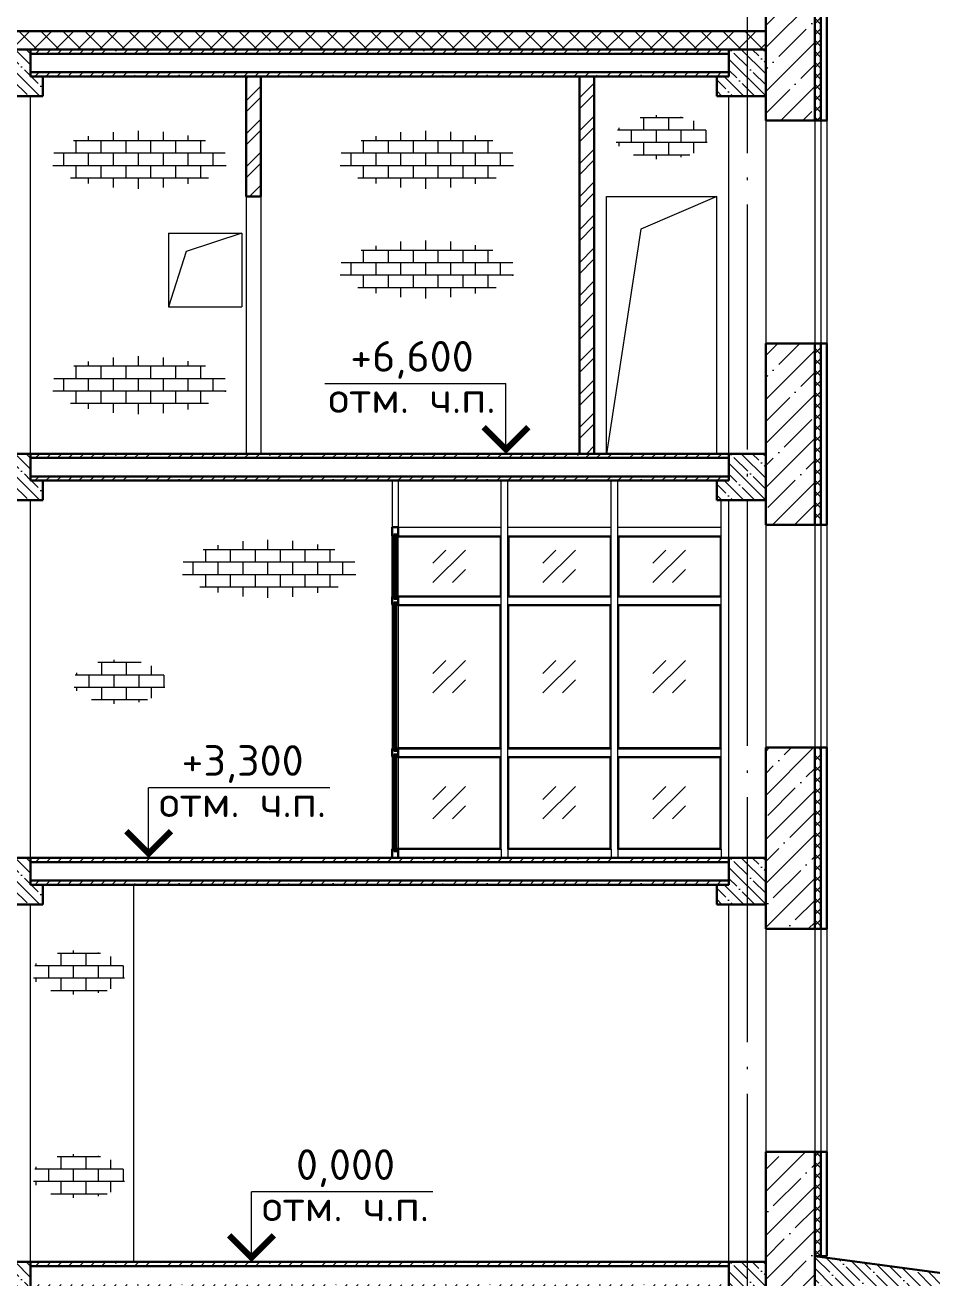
# Model space of a CAD drawing. Extents: x -965262 to 1142518, y -357520 to 71675.
# Drawn here: x -275711 to -268309, y -171652 to -161421 of the extents above; entities that cross this region are included whole.
import ezdxf

# ---------------------------------------------------------------- set-up
doc = ezdxf.new("R2010")
doc.units = 0
doc.header["$LTSCALE"] = 10
doc.linetypes.add('DOTE', pattern=[2.42, 2, -0.2, 0.02, -0.2])
doc.layers.get('0').update_dxf_attribs({"linetype": 'CONTINUOUS', "lineweight": 30})
doc.layers.add('DOTE', color=7, linetype='DOTE', lineweight=9)
doc.styles.add('GOST 2.304', font='isocpeur.ttf', dxfattribs={"width": 0.75, "height": 250})
pattern_1 = [(135, (-294396.03, -168521.29), (-89.80256, -89.80256), []), (135, (-294396.03, -168431.49), (-89.80256, -89.80256), [158.75, -31.75, 0, -31.75])]
pattern_2 = [(135, (-294396.03, -171821.29), (-89.80256, -89.80256), []), (135, (-294396.03, -171731.49), (-89.80256, -89.80256), [158.75, -31.75, 0, -31.75])]
pattern_3 = [(135, (-294396.03, -175121.29), (-89.80256, -89.80256), []), (135, (-294396.03, -175031.49), (-89.80256, -89.80256), [158.75, -31.75, 0, -31.75])]
pattern_4 = [(135, (-294396.03, -178421.29), (-89.80256, -89.80256), []), (135, (-294396.03, -178331.49), (-89.80256, -89.80256), [158.75, -31.75, 0, -31.75])]
pattern_5 = [(45, (-294396.03, -168521.3), (-134.7038, 134.7038), []), (45, (-294306.23, -168521.3), (-134.7038, 134.7038), [])]

msp = doc.modelspace()

# ---------------------------------------------------------------- hatches: boundary and pattern name
at = {"lineweight": 15}
h = msp.add_hatch(dxfattribs=at)
h.set_pattern_fill('ANSI35', color=256, scale=40)
h.set_pattern_definition([(45, (-269469.9, -160691.19), (-179.605, 179.605), []), (45, (-269290.3, -160691.19), (-179.605, 179.605), [317.5, -63.5, 0, -63.5])])
h.paths.add_polyline_path([(-269666, -160721.3), (-269266, -160721.3, 0.2655644)])
h.paths.add_polyline_path([(-269266, -160721.3), (-269666, -160721.3), (-269666, -162201.3), (-269266, -162201.3)])
h.paths.add_polyline_path([(-269266, -164021.3), (-269666, -164021.3), (-269666, -165501.3), (-269266, -165501.3)])
h.paths.add_polyline_path([(-269266, -167321.3), (-269666, -167321.3), (-269666, -168801.3), (-269266, -168801.3)])
h.paths.add_polyline_path([(-269266, -170621.3), (-269666, -170621.3), (-269666, -173521.3), (-269266, -173521.3)])
h = msp.add_hatch(dxfattribs=at)
h.set_pattern_fill('ANSI37', color=256, scale=20)
h.set_pattern_definition([(45, (-269243.985, -171445.895), (-44.90128, 44.90128), []), (135, (-269243.985, -171445.895), (-44.90128, -44.90128), [])])
h.paths.add_polyline_path([(-269216, -171424.2), (-269266, -171424.2), (-269266, -171474.2), (-269216, -171474.2)])
h.paths.add_polyline_path([(-269216, -160721.3), (-269266, -160721.3), (-269266, -162201.3), (-269216, -162201.3)])
h.paths.add_polyline_path([(-269216, -164021.3), (-269266, -164021.3), (-269266, -165501.3), (-269216, -165501.3)])
h.paths.add_polyline_path([(-269216, -167321.3), (-269266, -167321.3), (-269266, -168801.3), (-269216, -168801.3)])
h.paths.add_polyline_path([(-269216, -170621.3), (-269266, -170621.3), (-269266, -171424.2), (-269216, -171424.2)])
h = msp.add_hatch(dxfattribs=at)
h.set_pattern_fill('ANSI37', color=256, scale=40, style=0)
h.set_pattern_definition([(45, (-294396.03, -168521.29), (-89.80256, 89.80256), []), (135, (-294396.03, -168521.29), (-89.80256, -89.80256), [])])
h.paths.add_polyline_path([(-275966, -161471.3), (-281966, -161471.3), (-281966, -161621.3), (-275966, -161621.3), (-273999, -161621.3), (-273999, -161471.3)])
h.paths.add_polyline_path([(-269666, -161621.3), (-269666, -161471.3), (-273922.2, -161471.3), (-273922.2, -161621.3)])
h.paths.add_polyline_path([(-273999, -161621.3), (-273922.2, -161621.3), (-273922.2, -161471.3), (-273999, -161471.3)])
h = msp.add_hatch(dxfattribs=at)
h.set_pattern_fill('ANSI35', color=256, scale=20, angle=90)
h.set_pattern_definition(pattern_1)
h.paths.add_polyline_path([(-275816, -162001.3), (-275816, -161621.3), (-275966, -161621.3), (-275966, -161841.3), (-276066, -161841.3), (-276066, -162001.3)])
h.paths.add_polyline_path([(-275816, -162001.3), (-275566, -162001.3), (-275566, -161841.3), (-275666, -161841.3), (-275666, -161621.3), (-275816, -161621.3)])
h = msp.add_hatch(dxfattribs=at)
h.set_pattern_fill('ANSI35', color=256, scale=20)
h.set_pattern_definition([(45, (-288396.03, -158621.29), (-89.8026, 89.8026), []), (45, (-288306.23, -158621.29), (-89.8026, 89.8026), [158.75, -31.75, 0, -31.75])])
h.paths.add_polyline_path([(-269966, -161621.3), (-275666, -161621.3), (-275666, -161656.3), (-269966, -161656.3)])
h.paths.add_polyline_path([(-269966, -161806.3), (-275666, -161806.3), (-275666, -161841.3), (-269966, -161841.3)])
h = msp.add_hatch(dxfattribs=at)
h.set_pattern_fill('ANSI35', color=256, scale=20, angle=90)
h.set_pattern_definition(pattern_1)
h.paths.add_polyline_path([(-269816, -161621.3), (-269666, -161621.3), (-269666, -162001.3), (-269816, -162001.3)])
h.paths.add_polyline_path([(-270066, -161841.3), (-269966, -161841.3), (-269966, -161621.3), (-269816, -161621.3), (-269816, -162001.3), (-270066, -162001.3)])
h = msp.add_hatch(dxfattribs=at)
h.set_pattern_fill('ANSI32', color=1, scale=20)
h.set_pattern_definition(pattern_5)
h.paths.add_polyline_path([(-273906, -162821.3), (-273786, -162821.3), (-273786, -161841.3), (-273906, -161841.3)])
h = msp.add_hatch(dxfattribs=at)
h.set_pattern_fill('ANSI32', color=1, scale=20)
h.set_pattern_definition(pattern_5)
h.paths.add_polyline_path([(-271186, -164921.3), (-271066, -164921.3), (-271066, -161841.3), (-271186, -161841.3)])
h = msp.add_hatch(dxfattribs=at)
h.set_pattern_fill('AR-B816', color=1, scale=0.5)
h.set_pattern_definition([(0, (-271269.79, -160651.6), (0, 101.6), []), (90, (-271269.79, -160651.6), (-101.6, 101.6), [101.6, -101.6])])
edge = h.paths.add_edge_path()
edge.add_ellipse((-270515.1, -162335.8), major_axis=(-381.5, 0), ratio=0.473687, start_angle=0, end_angle=360)
h = msp.add_hatch(dxfattribs=at)
h.set_pattern_fill('AR-B816', color=1, scale=0.5)
h.set_pattern_definition([(0, (-260155.27, -159315.6), (0, 101.6), []), (90, (-260155.27, -159315.6), (-101.6, 101.6), [101.6, -101.6])])
edge = h.paths.add_edge_path()
edge.add_ellipse((-274776.9, -162521.1), major_axis=(720.5, 0), ratio=0.3284225, start_angle=0, end_angle=360)
h = msp.add_hatch(dxfattribs=at)
h.set_pattern_fill('AR-B816', color=1, scale=0.5)
h.set_pattern_definition([(0, (-257809.6, -159315.6), (0, 101.6), []), (90, (-257809.6, -159315.6), (-101.6, 101.6), [101.6, -101.6])])
edge = h.paths.add_edge_path()
edge.add_ellipse((-272431.2, -162521.1), major_axis=(720.5, 0), ratio=0.3284225, start_angle=0, end_angle=360)
h = msp.add_hatch(dxfattribs=at)
h.set_pattern_fill('AR-B816', color=1, scale=0.5)
h.set_pattern_definition([(0, (-257809.6, -160210.61), (0, 101.6), []), (90, (-257809.6, -160210.61), (-101.6, 101.6), [101.6, -101.6])])
edge = h.paths.add_edge_path()
edge.add_ellipse((-272431.2, -163416.2), major_axis=(720.5, 0), ratio=0.3284225, start_angle=0, end_angle=360)
h = msp.add_hatch(dxfattribs=at)
h.set_pattern_fill('AR-B816', color=1, scale=0.5)
h.set_pattern_definition([(0, (-260155.27, -161156.87), (0, 101.6), []), (90, (-260155.27, -161156.87), (-101.6, 101.6), [101.6, -101.6])])
edge = h.paths.add_edge_path()
edge.add_ellipse((-274776.9, -164362.4), major_axis=(720.5, 0), ratio=0.3284225, start_angle=0, end_angle=360)
h = msp.add_hatch(dxfattribs=at)
h.set_pattern_fill('ANSI35', color=256, scale=20, angle=90)
h.set_pattern_definition(pattern_2)
h.paths.add_polyline_path([(-275816, -164921.3), (-275966, -164921.3), (-275966, -165141.3), (-276066, -165141.3), (-276066, -165301.3), (-275816, -165301.3)])
h.paths.add_polyline_path([(-275566, -165141.3), (-275666, -165141.3), (-275666, -164921.3), (-275816, -164921.3), (-275816, -165301.3), (-275566, -165301.3)])
h = msp.add_hatch(dxfattribs=at)
h.set_pattern_fill('ANSI35', color=256, scale=20)
h.set_pattern_definition([(45, (-288396.03, -161921.29), (-89.8026, 89.8026), []), (45, (-288306.23, -161921.29), (-89.8026, 89.8026), [158.75, -31.75, 0, -31.75])])
h.paths.add_polyline_path([(-269966, -164921.3), (-275666, -164921.3), (-275666, -164956.3), (-269966, -164956.3)])
h.paths.add_polyline_path([(-269966, -165106.3), (-275666, -165106.3), (-275666, -165141.3), (-269966, -165141.3)])
h = msp.add_hatch(dxfattribs=at)
h.set_pattern_fill('ANSI35', color=256, scale=20, angle=90)
h.set_pattern_definition(pattern_2)
h.paths.add_polyline_path([(-269816, -164921.3), (-269666, -164921.3), (-269666, -165301.3), (-269816, -165301.3)])
h.paths.add_polyline_path([(-270066, -165141.3), (-269966, -165141.3), (-269966, -164921.3), (-269816, -164921.3), (-269816, -165301.3), (-270066, -165301.3)])
h = msp.add_hatch(dxfattribs=at)
h.set_pattern_fill('AR-B816', color=1, scale=0.5)
h.set_pattern_definition([(0, (-259098.03, -162655.39), (0, 101.6), []), (90, (-259098.03, -162655.39), (-101.6, 101.6), [101.6, -101.6])])
edge = h.paths.add_edge_path()
edge.add_ellipse((-273719.6, -165860.9), major_axis=(720.5, 0), ratio=0.3284225, start_angle=0, end_angle=360)
h = msp.add_hatch(dxfattribs=at)
h.set_pattern_fill('AR-B816', color=1, scale=0.5)
h.set_pattern_definition([(0, (-275694.68, -165100.83), (0, 101.6), []), (90, (-275694.68, -165100.83), (-101.6, 101.6), [101.6, -101.6])])
edge = h.paths.add_edge_path()
edge.add_ellipse((-274940, -166785), major_axis=(-381.5, 0), ratio=0.473687, start_angle=0, end_angle=360)
h = msp.add_hatch(dxfattribs=at)
h.set_pattern_fill('ANSI35', color=256, scale=20, angle=90)
h.set_pattern_definition(pattern_3)
h.paths.add_polyline_path([(-275816, -168221.3), (-275966, -168221.3), (-275966, -168441.3), (-276066, -168441.3), (-276066, -168601.3), (-275816, -168601.3)])
h.paths.add_polyline_path([(-275566, -168441.3), (-275666, -168441.3), (-275666, -168221.3), (-275816, -168221.3), (-275816, -168601.3), (-275566, -168601.3)])
h = msp.add_hatch(dxfattribs=at)
h.set_pattern_fill('ANSI35', color=256, scale=20)
h.set_pattern_definition([(45, (-288396.03, -165221.29), (-89.8026, 89.8026), []), (45, (-288306.23, -165221.29), (-89.8026, 89.8026), [158.75, -31.75, 0, -31.75])])
h.paths.add_polyline_path([(-269966, -168221.3), (-275666, -168221.3), (-275666, -168256.3), (-269966, -168256.3)])
h.paths.add_polyline_path([(-269966, -168406.3), (-275666, -168406.3), (-275666, -168441.3), (-269966, -168441.3)])
h = msp.add_hatch(dxfattribs=at)
h.set_pattern_fill('ANSI35', color=256, scale=20, angle=90)
h.set_pattern_definition(pattern_3)
h.paths.add_polyline_path([(-269816, -168221.3), (-269666, -168221.3), (-269666, -168601.3), (-269816, -168601.3)])
h.paths.add_polyline_path([(-270066, -168441.3), (-269966, -168441.3), (-269966, -168221.3), (-269816, -168221.3), (-269816, -168601.3), (-270066, -168601.3)])
h = msp.add_hatch(dxfattribs=at)
h.set_pattern_fill('AR-B816', color=1, scale=0.5)
h.set_pattern_definition([(0, (-276025.81, -167474.62), (0, 101.6), []), (90, (-276025.81, -167474.62), (-101.6, 101.6), [101.6, -101.6])])
edge = h.paths.add_edge_path()
edge.add_ellipse((-275271.2, -169158.8), major_axis=(-381.5, 0), ratio=0.473687, start_angle=0, end_angle=360)
h = msp.add_hatch(dxfattribs=at)
h.set_pattern_fill('AR-B816', color=1, scale=0.5)
h.set_pattern_definition([(0, (-276025.81, -169135.05), (0, 101.6), []), (90, (-276025.81, -169135.05), (-101.6, 101.6), [101.6, -101.6])])
edge = h.paths.add_edge_path()
edge.add_ellipse((-275271.2, -170819.2), major_axis=(-381.5, 0), ratio=0.473687, start_angle=0, end_angle=360)
h = msp.add_hatch(dxfattribs=at)
h.set_pattern_fill('ANSI35', color=256, scale=20, angle=90)
h.set_pattern_definition(pattern_4)
h.paths.add_polyline_path([(-275816, -171521.3), (-275966, -171521.3), (-275966, -171741.3), (-276066, -171741.3), (-276066, -171901.3), (-275816, -171901.3)])
h.paths.add_polyline_path([(-275566, -171741.3), (-275666, -171741.3), (-275666, -171521.3), (-275816, -171521.3), (-275816, -171901.3), (-275566, -171901.3)])
h = msp.add_hatch(dxfattribs=at)
h.set_pattern_fill('ANSI35', color=256, scale=20)
h.set_pattern_definition([(45, (-288396.03, -168521.29), (-89.8026, 89.8026), []), (45, (-288306.23, -168521.29), (-89.8026, 89.8026), [158.75, -31.75, 0, -31.75])])
h.paths.add_polyline_path([(-269966, -171521.3), (-275666, -171521.3), (-275666, -171556.3), (-269966, -171556.3)])
h.paths.add_polyline_path([(-269966, -171706.3), (-275666, -171706.3), (-275666, -171741.3), (-269966, -171741.3)])
h = msp.add_hatch(dxfattribs=at)
h.set_pattern_fill('ANSI35', color=256, scale=20, angle=90)
h.set_pattern_definition(pattern_4)
h.paths.add_polyline_path([(-269816, -171521.3), (-269666, -171521.3), (-269666, -171901.3), (-269816, -171901.3)])
h.paths.add_polyline_path([(-270066, -171741.3), (-269966, -171741.3), (-269966, -171521.3), (-269816, -171521.3), (-269816, -171901.3), (-270066, -171901.3)])
h = msp.add_hatch(dxfattribs=at)
h.set_pattern_fill('ANSI35', color=256, scale=20, angle=90, style=0)
h.set_pattern_definition([(135, (-339032.66, -366364.93), (-89.80256, -89.80256), []), (135, (-339032.66, -366275.13), (-89.80256, -89.80256), [158.75, -31.75, 0, -31.75])])
h.paths.add_polyline_path([(-268165.9, -171721.3), (-268165.9, -171621.3), (-269266, -171474.2), (-269266, -171721.3)])

# ---------------------------------------------------------------- linework, layer by layer
for p, q in [((-269666, -162201.3, -3259.8), (-269666, -160721.3, -3259.8)), ((-269266, -162201.3, -3259.8), (-269266, -160721.3, -3259.8)), ((-269216, -162201.3, -3259.8), (-269216, -160721.3, -3259.8)), ((-269166, -162201.3, -3259.8), (-269166, -160721.3, -3259.8)), ((-275966, -161471.3, -3259.8), (-269666, -161471.3, -3259.8)), ((-275966, -161621.3, -3259.8), (-269666, -161621.3, -3259.8)), ((-275666, -161841.3, -3259.8), (-275666, -161621.3, -3259.8)), ((-269966, -161841.3, -3259.8), (-269966, -161621.3, -3259.8)), ((-275666, -161656.3, -3259.8), (-269966, -161656.3, -3259.8)), ((-275666, -161806.3, -3259.8), (-269966, -161806.3, -3259.8)), ((-275666, -161841.3, -3259.8), (-269966, -161841.3, -3259.8)), ((-275566, -162001.3, -3259.8), (-275566, -161841.3, -3259.8)), ((-270066, -162001.3, -3259.8), (-270066, -161841.3, -3259.8)), ((-276066, -162001.3, -3259.8), (-275566, -162001.3, -3259.8)), ((-269666, -162001.3, -3259.8), (-270066, -162001.3, -3259.8)), ((-269666, -162201.3, -3259.8), (-269166, -162201.3, -3259.8)), ((-269666, -164021.3, -3259.8), (-269166, -164021.3, -3259.8)), ((-269666, -165501.3, -3259.8), (-269666, -164021.3, -3259.8)), ((-269266, -165501.3, -3259.8), (-269266, -164021.3, -3259.8)), ((-269216, -165501.3, -3259.8), (-269216, -164021.3, -3259.8)), ((-269166, -165501.3, -3259.8), (-269166, -164021.3, -3259.8)), ((-275966, -164921.3, -3259.8), (-275666, -164921.3, -3259.8)), ((-275666, -164921.3, -3259.8), (-275666, -164921.3, -3259.8)), ((-275666, -165141.3, -3259.8), (-275666, -164921.3, -3259.8)), ((-275666, -164921.3, -3259.8), (-269966, -164921.3, -3259.8)), ((-275666, -164956.3, -3259.8), (-269966, -164956.3, -3259.8)), ((-269966, -164921.3, -3259.8), (-269666, -164921.3, -3259.8)), ((-269966, -165141.3, -3259.8), (-269966, -164921.3, -3259.8)), ((-275666, -165106.3, -3259.8), (-269966, -165106.3, -3259.8)), ((-275666, -165141.3, -3259.8), (-269966, -165141.3, -3259.8)), ((-275566, -165301.3, -3259.8), (-275566, -165141.3, -3259.8)), ((-270066, -165301.3, -3259.8), (-270066, -165141.3, -3259.8)), ((-276066, -165301.3, -3259.8), (-275566, -165301.3, -3259.8)), ((-269666, -165301.3, -3259.8), (-270066, -165301.3, -3259.8)), ((-269666, -165501.3, -3259.8), (-269166, -165501.3, -3259.8)), ((-269666, -167321.3, -3259.8), (-269166, -167321.3, -3259.8)), ((-269666, -168801.3, -3259.8), (-269666, -167321.3, -3259.8)), ((-269266, -168801.3, -3259.8), (-269266, -167321.3, -3259.8)), ((-269216, -168801.3, -3259.8), (-269216, -167321.3, -3259.8)), ((-269166, -168801.3, -3259.8), (-269166, -167321.3, -3259.8)), ((-275966, -168221.3, -3259.8), (-275666, -168221.3, -3259.8)), ((-275666, -168441.3, -3259.8), (-275666, -168221.3, -3259.8)), ((-275666, -168221.3, -3259.8), (-269966, -168221.3, -3259.8)), ((-275666, -168256.3, -3259.8), (-269966, -168256.3, -3259.8)), ((-269966, -168221.3, -3259.8), (-269666, -168221.3, -3259.8)), ((-269966, -168441.3, -3259.8), (-269966, -168221.3, -3259.8)), ((-275666, -168406.3, -3259.8), (-269966, -168406.3, -3259.8)), ((-275666, -168441.3, -3259.8), (-269966, -168441.3, -3259.8)), ((-275666, -168441.3, -3259.8), (-275566, -168441.3, -3259.8)), ((-275566, -168601.3, -3259.8), (-275566, -168441.3, -3259.8)), ((-270066, -168601.3, -3259.8), (-270066, -168441.3, -3259.8)), ((-276066, -168601.3, -3259.8), (-275566, -168601.3, -3259.8)), ((-269666, -168601.3, -3259.8), (-270066, -168601.3, -3259.8)), ((-269666, -168801.3, -3259.8), (-269166, -168801.3, -3259.8)), ((-269666, -170621.3, -3259.8), (-269166, -170621.3, -3259.8)), ((-269666, -173521.3, -3259.8), (-269666, -170621.3, -3259.8)), ((-269266, -173521.3, -3259.8), (-269266, -170621.3, -3259.8)), ((-269216, -171474.2, -3259.8), (-269216, -170621.3, -3259.8)), ((-269166, -171474.2, -3259.8), (-269166, -170621.3, -3259.8)), ((-275666, -171521.3, -3259.8), (-269966, -171521.3, -3259.8)), ((-275666, -171741.3, -3259.8), (-275666, -171521.3, -3259.8)), ((-275666, -171556.3, -3259.8), (-269966, -171556.3, -3259.8)), ((-269966, -171521.3, -3259.8), (-269666, -171521.3, -3259.8)), ((-269966, -171741.3, -3259.8), (-269966, -171521.3, -3259.8)), ((-269266, -171474.2, -3259.8), (-269166, -171474.2, -3259.8))]:
    msp.add_line(p, q)
at = {"color": 1, "ltscale": 100, "extrusion": (0, -1, 0)}
for p, q in [((-273906, -161841.3, -4711.1), (-273906, -162821.3, -4711.1)), ((-273786, -161841.3, -4711.1), (-273786, -162821.3, -4711.1)), ((-271186, -161841.3, -4711.1), (-271186, -164921.3, -4711.1)), ((-271066, -161841.3, -4711.1), (-271066, -164921.3, -4711.1))]:
    msp.add_line(p, q, dxfattribs=at)
at = {"color": 1}
for p, q in [((-273906, -161841.3, -4711.1), (-273786, -161841.3, -4711.1)), ((-271186, -161841.3, -4711.1), (-271066, -161841.3, -4711.1)), ((-273906, -162821.3, -4711.1), (-273786, -162821.3, -4711.1)), ((-271186, -164921.3, -4711.1), (-271066, -164921.3, -4711.1))]:
    msp.add_line(p, q, dxfattribs=at)
at = {"lineweight": 15}
for p, q in [((-275666, -164921.3, -3259.8), (-275666, -162001.3, -3259.8)), ((-269966, -164921.3, -3259.8), (-269966, -162001.3, -3259.8)), ((-269666, -162201.3, -3259.8), (-269666, -164021.3, -3259.8)), ((-269266, -162201.3, -3259.8), (-269266, -164021.3, -3259.8)), ((-269216, -162201.3, -3259.8), (-269216, -164021.3, -3259.8)), ((-269166, -162201.3, -3259.8), (-269166, -164021.3, -3259.8)), ((-271785.8, -164921.3, -3259.8), (-271785.8, -164349.5, -3259.8)), ((-275666, -168221.3, -3259.8), (-275666, -165301.3, -3259.8)), ((-269966, -168221.3, -3259.8), (-269966, -165301.3, -3259.8)), ((-269666, -165501.3, -3259.8), (-269666, -167321.3, -3259.8)), ((-269266, -165501.3, -3259.8), (-269266, -167321.3, -3259.8)), ((-269216, -165501.3, -3259.8), (-269216, -167321.3, -3259.8)), ((-269166, -165501.3, -3259.8), (-269166, -167321.3, -3259.8)), ((-274703, -168221.3, -3259.8), (-274703, -167649.5, -3259.8)), ((-275666, -171521.3, -3259.8), (-275666, -168601.3, -3259.8)), ((-269966, -171521.3, -3259.8), (-269966, -168601.3, -3259.8)), ((-269666, -168801.3, -3259.8), (-269666, -170621.3, -3259.8)), ((-269266, -168801.3, -3259.8), (-269266, -170621.3, -3259.8)), ((-269216, -168801.3, -3259.8), (-269216, -170621.3, -3259.8)), ((-269166, -168801.3, -3259.8), (-269166, -170621.3, -3259.8)), ((-273862.8, -171521.3, -3259.8), (-273862.8, -170949.5, -3259.8))]:
    msp.add_line(p, q, dxfattribs=at)
at = {"color": 1, "lineweight": 15}
for p, q in [((-273906, -162821.3, -4711.1), (-273906, -164921.3, -4711.1)), ((-273786, -162821.3, -4711.1), (-273786, -164921.3, -4711.1)), ((-270966, -164921.3, -3259.8), (-270966, -162821.3, -3259.8)), ((-270966, -162821.3, -3259.8), (-270066, -162821.3, -3259.8)), ((-270066, -162821.3, -3259.8), (-270684, -163088.4, -4711.1)), ((-270066, -164921.3, -3259.8), (-270066, -162821.3, -3259.8)), ((-274541, -163121.3, -4711.1), (-273941, -163121.3, -4711.1)), ((-274541, -163121.3, -4711.1), (-274541, -163721.3, -4711.1)), ((-273941, -163121.3, -4711.1), (-274396, -163271, -3259.8)), ((-273941, -163121.3, -4711.1), (-273941, -163721.3, -4711.1)), ((-270684, -163088.4, -4711.1), (-270966, -164921.3, -4711.1)), ((-274396, -163271, -3259.8), (-274541, -163721.3, -4711.1)), ((-274541, -163721.3, -4711.1), (-273941, -163721.3, -4711.1)), ((-273906, -164921.3, -3259.8), (-273786, -164921.3, -3259.8))]:
    msp.add_line(p, q, dxfattribs=at)
at = {"lineweight": 15, "ltscale": 0.3}
for p, q in [((-273265.6, -164349.5, -3259.8), (-271785.8, -164349.5, -3259.8)), ((-273223.1, -167649.5, -3259.8), (-274703, -167649.5, -3259.8)), ((-272383, -170949.5, -3259.8), (-273862.8, -170949.5, -3259.8))]:
    msp.add_line(p, q, dxfattribs=at)
at = {"color": 3, "lineweight": 15}
for p, q in [((-272716, -165141.3, -3259.8), (-272716, -165521.3, -3259.8)), ((-272716, -165141.3, -3259.8), (-272666, -165141.3, -3259.8)), ((-272666, -165141.3, -3259.8), (-272666, -165521.3, -3259.8)), ((-271833.4, -165141.3, -3259.8), (-271762, -165141.3, -3259.8)), ((-271824.7, -165592.6, -3259.8), (-271824.7, -165141.3, -3259.8)), ((-271770.7, -165592.6, -3259.8), (-271770.7, -165141.3, -3259.8)), ((-270935.4, -165141.3, -3259.8), (-270864, -165141.3, -3259.8)), ((-270926.7, -165592.6, -3259.8), (-270926.7, -165141.3, -3259.8)), ((-270872.7, -168141.3, -3259.7), (-270872.7, -165141.3, -3259.8)), ((-270037.4, -165301.3, -3259.8), (-269966, -165301.3, -3259.8)), ((-270028.7, -165592.6, -3259.8), (-270028.7, -165301.3, -3259.8)), ((-269966, -168221.3, -3259.8), (-269966, -165301.3, -3259.8)), ((-272666, -165521.3, -3259.8), (-271824.7, -165521.3, -3259.8)), ((-271770.7, -165521.3, -3259.8), (-270926.7, -165521.3, -3259.8)), ((-270872.7, -165521.3, -3259.8), (-270028.7, -165521.3, -3259.8)), ((-272716, -166090, -3259.8), (-272716, -165592.6, -3259.8)), ((-272666, -166090, -3259.8), (-272666, -165592.6, -3259.8)), ((-272666, -165592.6, -3259.8), (-271824.7, -165592.6, -3259.8)), ((-272666, -165601.3, -3259.8), (-271833.4, -165601.3, -3259.8)), ((-271833.4, -165601.3, -3259.8), (-271824.7, -165592.6, -3259.8)), ((-271833.4, -165601.3, -3259.8), (-271833.4, -166081.3, -3259.8)), ((-271824.7, -168150, -3259.8), (-271824.7, -165592.6, -3259.8)), ((-271770.7, -168150, -3259.8), (-271770.7, -165592.6, -3259.8)), ((-271762, -165601.3, -3259.8), (-271770.7, -165592.6, -3259.8)), ((-271770.7, -165592.6, -3259.8), (-270926.7, -165592.6, -3259.8)), ((-271762, -165601.3, -3259.8), (-271762, -166081.3, -3259.8)), ((-271762, -166081.3, -3259.7), (-271762, -165601.3, -3259.8)), ((-271762, -165601.3, -3259.8), (-270935.4, -165601.3, -3259.8)), ((-270935.4, -165601.3, -3259.8), (-270926.7, -165592.6, -3259.8)), ((-270935.4, -165601.3, -3259.8), (-270935.4, -166081.3, -3259.8)), ((-270926.7, -168150, -3259.8), (-270926.7, -165592.6, -3259.8)), ((-270872.7, -168150, -3259.8), (-270872.7, -165592.6, -3259.8)), ((-270864, -165601.3, -3259.8), (-270872.7, -165592.6, -3259.8)), ((-270872.7, -165592.6, -3259.8), (-270028.7, -165592.6, -3259.8)), ((-270864, -165601.3, -3259.8), (-270864, -166081.3, -3259.8)), ((-270864, -165601.3, -3259.8), (-270037.4, -165601.3, -3259.8)), ((-270037.4, -165601.3, -3259.8), (-270028.7, -165592.6, -3259.8)), ((-270037.4, -165601.3, -3259.8), (-270037.4, -166081.3, -3259.8)), ((-270028.7, -168150, -3259.8), (-270028.7, -165592.6, -3259.8)), ((-272382.3, -165973.9, -3259.8), (-272117.1, -165708.7, -3259.8)), ((-272382.3, -165814.8, -3259.8), (-272276.2, -165708.7, -3259.8)), ((-271484.3, -165973.9, -3259.8), (-271219.1, -165708.7, -3259.8)), ((-271484.3, -165814.8, -3259.8), (-271378.2, -165708.7, -3259.8)), ((-270586.3, -165973.9, -3259.8), (-270321.1, -165708.7, -3259.8)), ((-270586.3, -165814.8, -3259.8), (-270480.2, -165708.7, -3259.8)), ((-272223.2, -165973.9, -3259.8), (-272117.1, -165867.8, -3259.8)), ((-271325.2, -165973.9, -3259.8), (-271219.1, -165867.8, -3259.8)), ((-270427.2, -165973.9, -3259.8), (-270321.1, -165867.8, -3259.8)), ((-272666, -166081.3, -3259.8), (-271833.4, -166081.3, -3259.8)), ((-272666, -166090, -3259.8), (-271824.7, -166090, -3259.8)), ((-271833.4, -166081.3, -3259.8), (-271824.7, -166090, -3259.8)), ((-271762, -166081.3, -3259.8), (-271770.7, -166090, -3259.8)), ((-271770.7, -166090, -3259.8), (-270926.7, -166090, -3259.8)), ((-271762, -166081.3, -3259.8), (-270935.4, -166081.3, -3259.8)), ((-270935.4, -166081.3, -3259.8), (-270926.7, -166090, -3259.8)), ((-270864, -166081.3, -3259.8), (-270872.7, -166090, -3259.8)), ((-270872.7, -166090, -3259.8), (-270028.7, -166090, -3259.8)), ((-270864, -166081.3, -3259.8), (-270037.4, -166081.3, -3259.8)), ((-270037.4, -166081.3, -3259.8), (-270028.7, -166090, -3259.8)), ((-272716, -166152.6, -3259.8), (-272716, -167330, -3259.8)), ((-272666, -166152.6, -3259.8), (-272666, -167330, -3259.8)), ((-272666, -166152.6, -3259.8), (-271824.7, -166152.6, -3259.8)), ((-272666, -166161.3, -3259.8), (-271833.4, -166161.3, -3259.8)), ((-271833.4, -166161.3, -3259.8), (-271824.7, -166152.6, -3259.8)), ((-271833.4, -167321.3, -3259.8), (-271833.4, -166161.3, -3259.8)), ((-271762, -166161.3, -3259.8), (-271770.7, -166152.6, -3259.8)), ((-271770.7, -166152.6, -3259.8), (-270926.7, -166152.6, -3259.8)), ((-271762, -167321.3, -3259.8), (-271762, -166161.3, -3259.8)), ((-271762, -167321.3, -3259.7), (-271762, -166161.3, -3259.7)), ((-271762, -166161.3, -3259.8), (-270935.4, -166161.3, -3259.8)), ((-270935.4, -166161.3, -3259.8), (-270926.7, -166152.6, -3259.8)), ((-270935.4, -167321.3, -3259.8), (-270935.4, -166161.3, -3259.8)), ((-270864, -166161.3, -3259.8), (-270872.7, -166152.6, -3259.8)), ((-270872.7, -166152.6, -3259.8), (-270028.7, -166152.6, -3259.8)), ((-270864, -167321.3, -3259.8), (-270864, -166161.3, -3259.8)), ((-270864, -166161.3, -3259.8), (-270037.4, -166161.3, -3259.8)), ((-270037.4, -166161.3, -3259.8), (-270028.7, -166152.6, -3259.8)), ((-270037.4, -167321.3, -3259.8), (-270037.4, -166161.3, -3259.8)), ((-272382.3, -166873.9, -3259.8), (-272117.1, -166608.7, -3259.8)), ((-272382.3, -166714.8, -3259.8), (-272276.2, -166608.7, -3259.8)), ((-271484.3, -166873.9, -3259.8), (-271219.1, -166608.7, -3259.8)), ((-271484.3, -166714.8, -3259.8), (-271378.2, -166608.7, -3259.8)), ((-270586.3, -166873.9, -3259.8), (-270321.1, -166608.7, -3259.8)), ((-270586.3, -166714.8, -3259.8), (-270480.2, -166608.7, -3259.8)), ((-272223.2, -166873.9, -3259.8), (-272117.1, -166767.8, -3259.8)), ((-271325.2, -166873.9, -3259.8), (-271219.1, -166767.8, -3259.8)), ((-270427.2, -166873.9, -3259.8), (-270321.1, -166767.8, -3259.8)), ((-272666, -167321.3, -3259.8), (-271833.4, -167321.3, -3259.8)), ((-272666, -167330, -3259.8), (-271824.7, -167330, -3259.8)), ((-271833.4, -167321.3, -3259.8), (-271824.7, -167330, -3259.8)), ((-271762, -167321.3, -3259.8), (-271770.7, -167330, -3259.8)), ((-271770.7, -167330, -3259.8), (-270926.7, -167330, -3259.8)), ((-271762, -167321.3, -3259.8), (-270935.4, -167321.3, -3259.8)), ((-270935.4, -167321.3, -3259.8), (-270926.7, -167330, -3259.8)), ((-270864, -167321.3, -3259.8), (-270872.7, -167330, -3259.8)), ((-270872.7, -167330, -3259.8), (-270028.7, -167330, -3259.8)), ((-270864, -167321.3, -3259.8), (-270037.4, -167321.3, -3259.8)), ((-270037.4, -167321.3, -3259.8), (-270028.7, -167330, -3259.8)), ((-272716, -167392.6, -3259.8), (-272716, -168150, -3259.8)), ((-272666, -167392.6, -3259.8), (-272666, -168149.9, -3259.4)), ((-272666, -167392.6, -3259.8), (-271824.7, -167392.6, -3259.8)), ((-272666, -167401.3, -3259.8), (-271833.4, -167401.3, -3259.8)), ((-271833.4, -167401.3, -3259.8), (-271824.7, -167392.6, -3259.8)), ((-271833.4, -168141.3, -3259.8), (-271833.4, -167401.3, -3259.8)), ((-271762, -167401.3, -3259.8), (-271770.7, -167392.6, -3259.8)), ((-271770.7, -167392.6, -3259.8), (-270926.7, -167392.6, -3259.8)), ((-271762, -168141.3, -3259.7), (-271762, -167401.3, -3259.7)), ((-271762, -168141.3, -3259.8), (-271762, -167401.3, -3259.8)), ((-271762, -167401.3, -3259.8), (-270935.4, -167401.3, -3259.8)), ((-270935.4, -167401.3, -3259.8), (-270926.7, -167392.6, -3259.8)), ((-270935.4, -168141.3, -3259.8), (-270935.4, -167401.3, -3259.8)), ((-270864, -167401.3, -3259.8), (-270872.7, -167392.6, -3259.8)), ((-270872.7, -167392.6, -3259.8), (-270028.7, -167392.6, -3259.8)), ((-270864, -168141.3, -3259.8), (-270864, -167401.3, -3259.8)), ((-270864, -167401.3, -3259.8), (-270037.4, -167401.3, -3259.8)), ((-270037.4, -167401.3, -3259.8), (-270028.7, -167392.6, -3259.8)), ((-270037.4, -168141.3, -3259.8), (-270037.4, -167401.3, -3259.8)), ((-272382.3, -167903.9, -3259.8), (-272117.1, -167638.7, -3259.8)), ((-272382.3, -167744.8, -3259.8), (-272276.2, -167638.7, -3259.8)), ((-271484.3, -167903.9, -3259.8), (-271219.1, -167638.7, -3259.8)), ((-271484.3, -167744.8, -3259.8), (-271378.2, -167638.7, -3259.8)), ((-270586.3, -167903.9, -3259.8), (-270321.1, -167638.7, -3259.8)), ((-270586.3, -167744.8, -3259.8), (-270480.2, -167638.7, -3259.8)), ((-272223.2, -167903.9, -3259.8), (-272117.1, -167797.8, -3259.8)), ((-271325.2, -167903.9, -3259.8), (-271219.1, -167797.8, -3259.8)), ((-270427.2, -167903.9, -3259.8), (-270321.1, -167797.8, -3259.8)), ((-272666, -168141.3, -3259.4), (-271833.4, -168141.3, -3259.5)), ((-272666, -168150, -3259.8), (-271824.7, -168150, -3259.8)), ((-271824.7, -168150, -3259.8), (-271833.4, -168141.3, -3259.8)), ((-271824.7, -168150, -3259.8), (-271824.7, -168221.3, -3259.8)), ((-271770.7, -168150, -3259.8), (-271762, -168141.3, -3259.8)), ((-271770.7, -168150, -3259.8), (-271770.7, -168221.3, -3259.8)), ((-271770.7, -168150, -3259.8), (-270926.7, -168150, -3259.8)), ((-271762, -168141.3, -3259.5), (-270935.4, -168141.3, -3259.6)), ((-270926.7, -168150, -3259.8), (-270935.4, -168141.3, -3259.8)), ((-270926.7, -168150, -3259.8), (-270926.7, -168221.3, -3259.8)), ((-270872.7, -168150, -3259.8), (-270864, -168141.3, -3259.8)), ((-270872.7, -168150, -3259.8), (-270028.7, -168150, -3259.8)), ((-270872.7, -168150, -3259.8), (-270872.7, -168221.3, -3259.8)), ((-270864, -168141.3, -3259.7), (-270037.4, -168141.3, -3259.8)), ((-270028.7, -168150, -3259.8), (-270037.4, -168141.3, -3259.8)), ((-270028.7, -168150, -3259.8), (-270028.7, -168221.3, -3259.8)), ((-272542.5, -168221.3, -3259.8), (-269966, -168221.3, -3259.8))]:
    msp.add_line(p, q, dxfattribs=at)
at = {"color": 3}
for p, q in [((-272666, -165521.3, -3259.8), (-272716, -165521.3, -3259.8)), ((-272716, -165592.6, -3259.8), (-272716, -165521.3, -3259.8)), ((-272666, -165592.6, -3259.8), (-272666, -165521.3, -3259.8)), ((-272701, -165601.3, -3259.8), (-272716, -165592.6, -3259.8)), ((-272701, -165581.3, -3259.8), (-272681, -165581.3, -3259.8)), ((-272701, -166106.3, -3259.8), (-272701, -165581.3, -3259.8)), ((-272681, -165581.3, -3259.8), (-272666, -165581.3, -3259.8)), ((-272681, -166106.3, -3259.8), (-272681, -165581.3, -3259.8)), ((-272681, -165601.3, -3259.8), (-272666, -165592.6, -3259.8)), ((-272701, -166081.3, -3259.8), (-272716, -166090, -3259.8)), ((-272716, -166090, -3259.8), (-272716, -166152.6, -3259.8)), ((-272701, -166106.3, -3259.8), (-272681, -166106.3, -3259.8)), ((-272701, -166136.3, -3259.8), (-272701, -167346.3, -3259.8)), ((-272701, -166136.3, -3259.8), (-272681, -166136.3, -3259.8)), ((-272681, -166081.3, -3259.8), (-272666, -166090, -3259.8)), ((-272681, -166106.3, -3259.8), (-272666, -166106.3, -3259.8)), ((-272681, -166136.3, -3259.8), (-272681, -167346.3, -3259.8)), ((-272681, -166136.3, -3259.8), (-272666, -166136.3, -3259.8)), ((-272666, -166090, -3259.8), (-272666, -166152.6, -3259.8)), ((-272701, -166161.3, -3259.8), (-272716, -166152.6, -3259.8)), ((-272681, -166161.3, -3259.8), (-272666, -166152.6, -3259.8)), ((-272701, -167321.3, -3259.8), (-272716, -167330, -3259.8)), ((-272716, -167330, -3259.8), (-272716, -167392.6, -3259.8)), ((-272701, -167346.3, -3259.8), (-272681, -167346.3, -3259.8)), ((-272681, -167321.3, -3259.8), (-272666, -167330, -3259.8)), ((-272681, -167346.3, -3259.8), (-272666, -167346.3, -3259.8)), ((-272666, -167330, -3259.8), (-272666, -167392.6, -3259.8)), ((-272701, -167401.3, -3259.8), (-272716, -167392.6, -3259.8)), ((-272701, -167376.3, -3259.8), (-272701, -168166.3, -3259.8)), ((-272701, -167376.3, -3259.8), (-272681, -167376.3, -3259.8)), ((-272681, -167376.3, -3259.8), (-272681, -168166.3, -3259.8)), ((-272681, -167376.3, -3259.8), (-272666, -167376.3, -3259.8)), ((-272681, -167401.3, -3259.8), (-272666, -167392.6, -3259.8)), ((-272701, -168141.3, -3259.8), (-272716, -168150, -3259.8)), ((-272716, -168150, -3259.8), (-272716, -168221.3, -3259.8)), ((-272701, -168166.3, -3259.8), (-272681, -168166.3, -3259.8)), ((-272681, -168141.3, -3259.8), (-272666, -168150, -3259.8)), ((-272681, -168166.3, -3259.8), (-272666, -168166.3, -3259.8)), ((-272666, -168221.3, -4711.1), (-272666, -168150, -3259.8)), ((-272716, -168221.3, -3259.8), (-272666, -168221.3, -4711.1))]:
    msp.add_line(p, q, dxfattribs=at)
at = {"color": 1, "lineweight": 15, "ltscale": 100, "extrusion": (0, -1, 0)}
msp.add_line((-274826, -168441.3, -3259.8), (-274826, -171521.3, -4711.1), dxfattribs=at)
at = {"extrusion": (1.83697e-16, 0, -1)}
msp.add_line((-275966, -171521.3, -3259.8), (-275666, -171521.3, -3259.8), dxfattribs=at)
at = {"ltscale": 0.25}
msp.add_line((-268165.9, -171621.3, -3259.8), (-269266, -171474.2, -3259.8), dxfattribs=at)
at = {"lineweight": 15, "const_width": 50, "elevation": -3259.8}
for points in [[(-271968.1, -164703.6), (-271785.8, -164885.9), (-271603.5, -164703.6)], [(-274520.7, -168003.6), (-274703, -168185.9), (-274885.3, -168003.6)], [(-273680.5, -171303.6), (-273862.8, -171485.9), (-274045.2, -171303.6)]]:
    msp.add_lwpolyline(points, dxfattribs=at)
at = {"layer": 'DOTE', "ltscale": 100, "extrusion": (0, -1, 0)}
msp.add_line((-269816, -160467, -4711.1), (-269816, -176018.3, -4711.1), dxfattribs=at)

# ---------------------------------------------------------------- texts
at = {"char_height": 250, "attachment_point": 5, "style": 'GOST 2.304'}
for s, insert, width in [('{\\W1.05;+6,600}', (-272553, -164155.5, -3259.8), 1000), ('{\\W1.05;отм. ч.п.}', (-272553, -164463.4, -3259.8), 1762.533), ('{\\W1.05;+3,300}', (-273935.7, -167455.5, -3259.8), 1000), ('{\\W1.05;отм. ч.п.}', (-273935.7, -167763.4, -3259.8), 1762.533), ('{\\W1.05;0,000}', (-273095.6, -170755.5, -3259.8), 1000), ('{\\W1.05;отм. ч.п.}', (-273095.6, -171063.4, -3259.8), 1762.533)]:
    msp.add_mtext(s, dxfattribs=dict(at, insert=insert, width=width))

doc.saveas('drawing.dxf')
